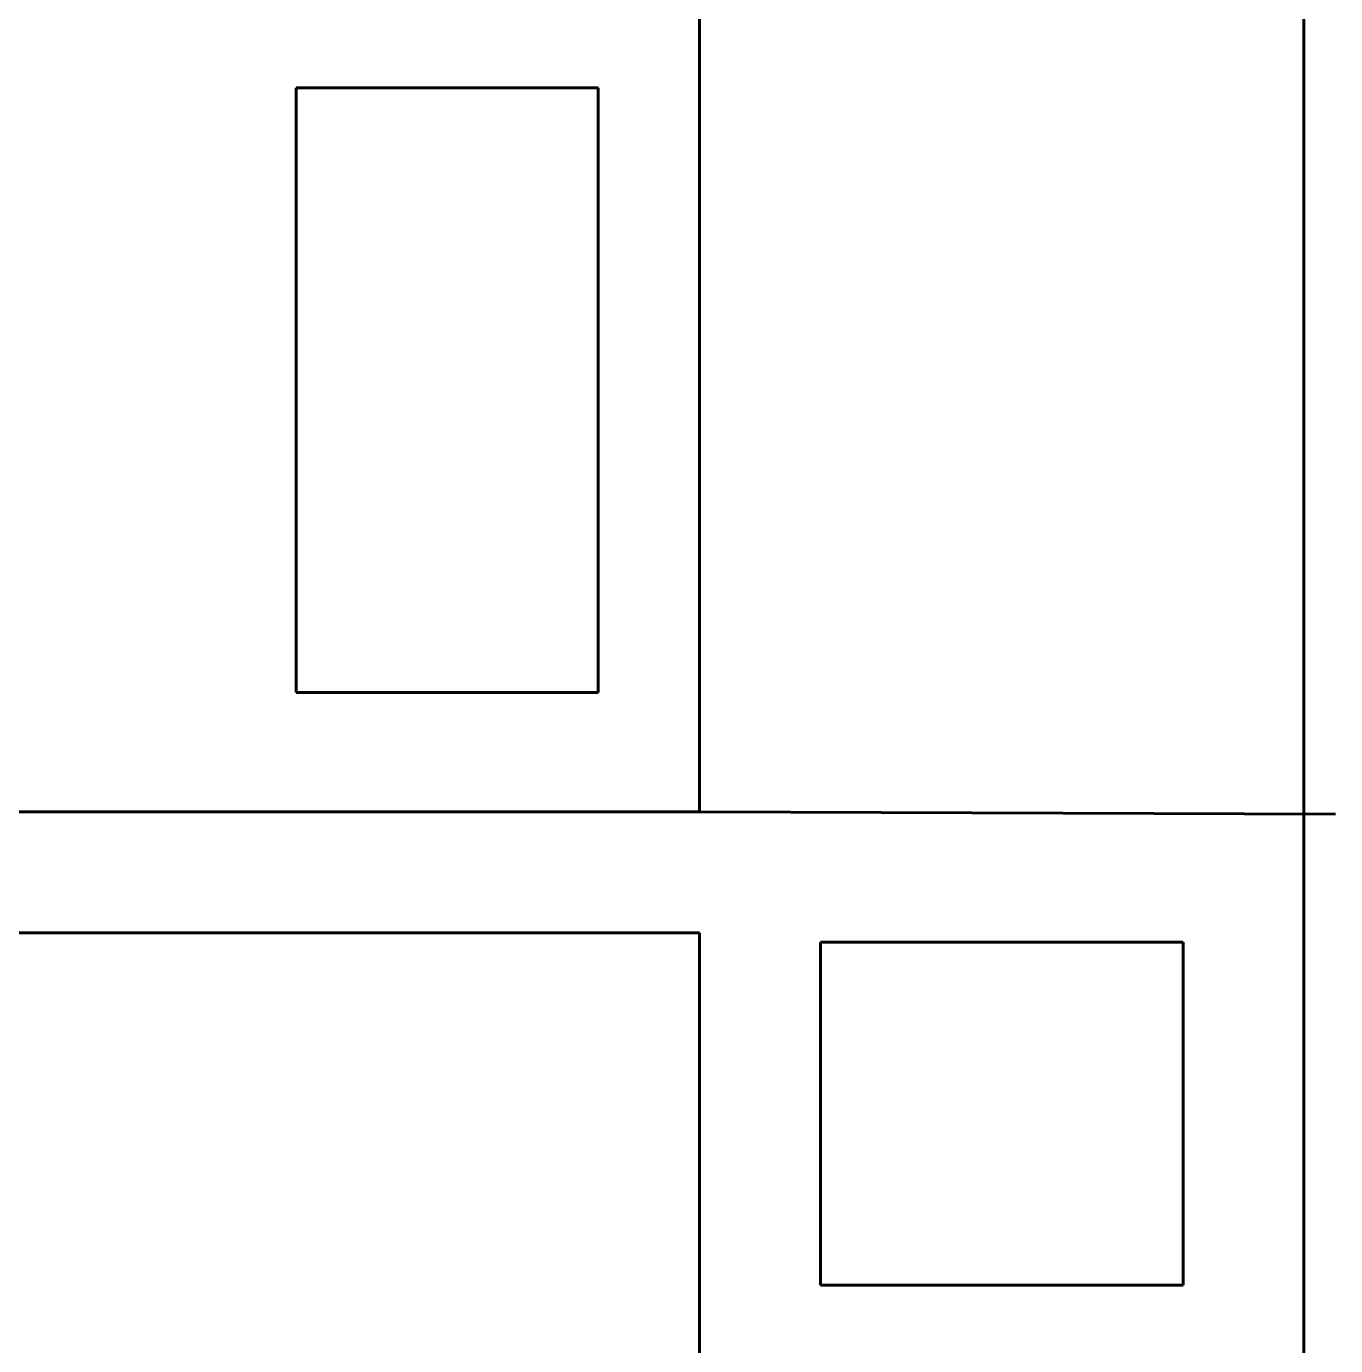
# Model space of a CAD drawing. Extents: x 0 to 297, y 0 to 292.
# Drawn here: x 237.55 to 242.97, y 121.83 to 127.28 of the extents above; entities that cross this region are included whole.
import ezdxf

# ---------------------------------------------------------------- set-up
doc = ezdxf.new("R2010")
doc.units = 0
doc.header["$MEASUREMENT"] = 0
doc.linetypes.add('K5LT_BASIC', pattern=[0])
doc.layers.add('Системный слой', color=7, linetype='Continuous')

# ---------------------------------------------------------------- blocks, each defined once
blk = doc.blocks.new('*U')
at = {"layer": 'Системный слой', "linetype": 'K5LT_BASIC', "lineweight": 60}
for p, q in [((239.9187, 127.0292), (238.6687, 127.0292)), ((238.6687, 127.0292), (238.6687, 124.5292)), ((239.9187, 124.5292), (239.9187, 127.0292)), ((238.6687, 124.5292), (239.9187, 124.5292))]:
    blk.add_line(p, q, dxfattribs=at)

msp = doc.modelspace()

# ---------------------------------------------------------------- linework, layer by layer
at = {"layer": 'Системный слой', "linetype": 'K5LT_BASIC', "lineweight": 60}
for p, q in [((240.337, 131.0358), (240.337, 124.0358)), ((242.8375, 121.5788), (242.8375, 131.0358)), ((226.337, 124.0358), (240.337, 124.0358)), ((240.337, 124.0358), (242.9685, 124.0262)), ((226.337, 123.5358), (240.337, 123.5358)), ((240.337, 123.5358), (240.337, 116.5358)), ((240.8375, 122.0785), (240.8375, 123.497)), ((240.8375, 123.497), (242.3375, 123.497)), ((242.3375, 122.0785), (242.3375, 123.497)), ((242.3375, 122.0785), (240.8375, 122.0785))]:
    msp.add_line(p, q, dxfattribs=at)

# ---------------------------------------------------------------- block references
at = {"layer": 'Системный слой'}
msp.add_blockref('*U', (0, 0), dxfattribs=at)
msp.add_blockref('*U', (0, 0), dxfattribs=at)
msp.add_blockref('*U', (0, 0), dxfattribs=at)
msp.add_blockref('*U', (0, 0), dxfattribs=at)
msp.add_blockref('*U', (0, 0), dxfattribs=at)
msp.add_blockref('*U', (0, 0), dxfattribs=at)
msp.add_blockref('*U', (0, 0), dxfattribs=at)
msp.add_blockref('*U', (0, 0), dxfattribs=at)
msp.add_blockref('*U', (0, 0), dxfattribs=at)
msp.add_blockref('*U', (0, 0), dxfattribs=at)
msp.add_blockref('*U', (0, 0), dxfattribs=at)
msp.add_blockref('*U', (0, 0), dxfattribs=at)
msp.add_blockref('*U', (0, 0), dxfattribs=at)
msp.add_blockref('*U', (0, 0), dxfattribs=at)
msp.add_blockref('*U', (0, 0), dxfattribs=at)
msp.add_blockref('*U', (0, 0), dxfattribs=at)
msp.add_blockref('*U', (0, 0), dxfattribs=at)
msp.add_blockref('*U', (0, 0), dxfattribs=at)
msp.add_blockref('*U', (0, 0), dxfattribs=at)
msp.add_blockref('*U', (0, 0), dxfattribs=at)
msp.add_blockref('*U', (0, 0), dxfattribs=at)
msp.add_blockref('*U', (0, 0), dxfattribs=at)
msp.add_blockref('*U', (0, 0), dxfattribs=at)
msp.add_blockref('*U', (0, 0), dxfattribs=at)
msp.add_blockref('*U', (0, 0), dxfattribs=at)
msp.add_blockref('*U', (0, 0), dxfattribs=at)
msp.add_blockref('*U', (0, 0), dxfattribs=at)
msp.add_blockref('*U', (0, 0), dxfattribs=at)
msp.add_blockref('*U', (0, 0), dxfattribs=at)
msp.add_blockref('*U', (0, 0), dxfattribs=at)
msp.add_blockref('*U', (0, 0), dxfattribs=at)
msp.add_blockref('*U', (0, 0), dxfattribs=at)
msp.add_blockref('*U', (0, 0), dxfattribs=at)
msp.add_blockref('*U', (0, 0), dxfattribs=at)
msp.add_blockref('*U', (0, 0), dxfattribs=at)
msp.add_blockref('*U', (0, 0), dxfattribs=at)
msp.add_blockref('*U', (0, 0), dxfattribs=at)
msp.add_blockref('*U', (0, 0), dxfattribs=at)
msp.add_blockref('*U', (0, 0), dxfattribs=at)
msp.add_blockref('*U', (0, 0), dxfattribs=at)
msp.add_blockref('*U', (0, 0), dxfattribs=at)
msp.add_blockref('*U', (0, 0), dxfattribs=at)
msp.add_blockref('*U', (0, 0), dxfattribs=at)
msp.add_blockref('*U', (0, 0), dxfattribs=at)
msp.add_blockref('*U', (0, 0), dxfattribs=at)
msp.add_blockref('*U', (0, 0), dxfattribs=at)
msp.add_blockref('*U', (0, 0), dxfattribs=at)
msp.add_blockref('*U', (0, 0), dxfattribs=at)
msp.add_blockref('*U', (0, 0), dxfattribs=at)
msp.add_blockref('*U', (0, 0), dxfattribs=at)
msp.add_blockref('*U', (0, 0), dxfattribs=at)
msp.add_blockref('*U', (0, 0), dxfattribs=at)
msp.add_blockref('*U', (0, 0), dxfattribs=at)
msp.add_blockref('*U', (0, 0), dxfattribs=at)
msp.add_blockref('*U', (0, 0), dxfattribs=at)
msp.add_blockref('*U', (0, 0), dxfattribs=at)
msp.add_blockref('*U', (0, 0), dxfattribs=at)
msp.add_blockref('*U', (0, 0), dxfattribs=at)
msp.add_blockref('*U', (0, 0), dxfattribs=at)
msp.add_blockref('*U', (0, 0), dxfattribs=at)
msp.add_blockref('*U', (0, 0), dxfattribs=at)
msp.add_blockref('*U', (0, 0), dxfattribs=at)
msp.add_blockref('*U', (0, 0), dxfattribs=at)
msp.add_blockref('*U', (0, 0), dxfattribs=at)
msp.add_blockref('*U', (0, 0), dxfattribs=at)
msp.add_blockref('*U', (0, 0), dxfattribs=at)
msp.add_blockref('*U', (0, 0), dxfattribs=at)
msp.add_blockref('*U', (0, 0), dxfattribs=at)
msp.add_blockref('*U', (0, 0), dxfattribs=at)
msp.add_blockref('*U', (0, 0), dxfattribs=at)
msp.add_blockref('*U', (0, 0), dxfattribs=at)
msp.add_blockref('*U', (0, 0), dxfattribs=at)
msp.add_blockref('*U', (0, 0), dxfattribs=at)
msp.add_blockref('*U', (0, 0), dxfattribs=at)
msp.add_blockref('*U', (0, 0), dxfattribs=at)
msp.add_blockref('*U', (0, 0), dxfattribs=at)
msp.add_blockref('*U', (0, 0), dxfattribs=at)
msp.add_blockref('*U', (0, 0), dxfattribs=at)
msp.add_blockref('*U', (0, 0), dxfattribs=at)
msp.add_blockref('*U', (0, 0), dxfattribs=at)
msp.add_blockref('*U', (0, 0), dxfattribs=at)
msp.add_blockref('*U', (0, 0), dxfattribs=at)
msp.add_blockref('*U', (0, 0), dxfattribs=at)
msp.add_blockref('*U', (0, 0), dxfattribs=at)
msp.add_blockref('*U', (0, 0), dxfattribs=at)
msp.add_blockref('*U', (0, 0), dxfattribs=at)
msp.add_blockref('*U', (0, 0), dxfattribs=at)
msp.add_blockref('*U', (0, 0), dxfattribs=at)
msp.add_blockref('*U', (0, 0), dxfattribs=at)
msp.add_blockref('*U', (0, 0), dxfattribs=at)
msp.add_blockref('*U', (0, 0), dxfattribs=at)
msp.add_blockref('*U', (0, 0), dxfattribs=at)
msp.add_blockref('*U', (0, 0), dxfattribs=at)
msp.add_blockref('*U', (0, 0), dxfattribs=at)
msp.add_blockref('*U', (0, 0), dxfattribs=at)
msp.add_blockref('*U', (0, 0), dxfattribs=at)
msp.add_blockref('*U', (0, 0), dxfattribs=at)
msp.add_blockref('*U', (0, 0), dxfattribs=at)
msp.add_blockref('*U', (0, 0), dxfattribs=at)
msp.add_blockref('*U', (0, 0), dxfattribs=at)
msp.add_blockref('*U', (0, 0), dxfattribs=at)
msp.add_blockref('*U', (0, 0), dxfattribs=at)
msp.add_blockref('*U', (0, 0), dxfattribs=at)
msp.add_blockref('*U', (0, 0), dxfattribs=at)
msp.add_blockref('*U', (0, 0), dxfattribs=at)
msp.add_blockref('*U', (0, 0), dxfattribs=at)
msp.add_blockref('*U', (0, 0), dxfattribs=at)
msp.add_blockref('*U', (0, 0), dxfattribs=at)
msp.add_blockref('*U', (0, 0), dxfattribs=at)
msp.add_blockref('*U', (0, 0), dxfattribs=at)
msp.add_blockref('*U', (0, 0), dxfattribs=at)
msp.add_blockref('*U', (0, 0), dxfattribs=at)
msp.add_blockref('*U', (0, 0), dxfattribs=at)
msp.add_blockref('*U', (0, 0), dxfattribs=at)
msp.add_blockref('*U', (0, 0), dxfattribs=at)
msp.add_blockref('*U', (0, 0), dxfattribs=at)
msp.add_blockref('*U', (0, 0), dxfattribs=at)
msp.add_blockref('*U', (0, 0), dxfattribs=at)
msp.add_blockref('*U', (0, 0), dxfattribs=at)
msp.add_blockref('*U', (0, 0), dxfattribs=at)
msp.add_blockref('*U', (0, 0), dxfattribs=at)
msp.add_blockref('*U', (0, 0), dxfattribs=at)
msp.add_blockref('*U', (0, 0), dxfattribs=at)
msp.add_blockref('*U', (0, 0), dxfattribs=at)
msp.add_blockref('*U', (0, 0), dxfattribs=at)
msp.add_blockref('*U', (0, 0), dxfattribs=at)
msp.add_blockref('*U', (0, 0), dxfattribs=at)
msp.add_blockref('*U', (0, 0), dxfattribs=at)
msp.add_blockref('*U', (0, 0), dxfattribs=at)
msp.add_blockref('*U', (0, 0), dxfattribs=at)
msp.add_blockref('*U', (0, 0), dxfattribs=at)
msp.add_blockref('*U', (0, 0), dxfattribs=at)
msp.add_blockref('*U', (0, 0), dxfattribs=at)
msp.add_blockref('*U', (0, 0), dxfattribs=at)
msp.add_blockref('*U', (0, 0), dxfattribs=at)
msp.add_blockref('*U', (0, 0), dxfattribs=at)
msp.add_blockref('*U', (0, 0), dxfattribs=at)
msp.add_blockref('*U', (0, 0), dxfattribs=at)
msp.add_blockref('*U', (0, 0), dxfattribs=at)
msp.add_blockref('*U', (0, 0), dxfattribs=at)
msp.add_blockref('*U', (0, 0), dxfattribs=at)
msp.add_blockref('*U', (0, 0), dxfattribs=at)
msp.add_blockref('*U', (0, 0), dxfattribs=at)
msp.add_blockref('*U', (0, 0), dxfattribs=at)
msp.add_blockref('*U', (0, 0), dxfattribs=at)
msp.add_blockref('*U', (0, 0), dxfattribs=at)
msp.add_blockref('*U', (0, 0), dxfattribs=at)
msp.add_blockref('*U', (0, 0), dxfattribs=at)
msp.add_blockref('*U', (0, 0), dxfattribs=at)
msp.add_blockref('*U', (0, 0), dxfattribs=at)
msp.add_blockref('*U', (0, 0), dxfattribs=at)
msp.add_blockref('*U', (0, 0), dxfattribs=at)
msp.add_blockref('*U', (0, 0), dxfattribs=at)
msp.add_blockref('*U', (0, 0), dxfattribs=at)
msp.add_blockref('*U', (0, 0), dxfattribs=at)
msp.add_blockref('*U', (0, 0), dxfattribs=at)
msp.add_blockref('*U', (0, 0), dxfattribs=at)
msp.add_blockref('*U', (0, 0), dxfattribs=at)
msp.add_blockref('*U', (0, 0), dxfattribs=at)
msp.add_blockref('*U', (0, 0), dxfattribs=at)
msp.add_blockref('*U', (0, 0), dxfattribs=at)
msp.add_blockref('*U', (0, 0), dxfattribs=at)
msp.add_blockref('*U', (0, 0), dxfattribs=at)
msp.add_blockref('*U', (0, 0), dxfattribs=at)
msp.add_blockref('*U', (0, 0), dxfattribs=at)
msp.add_blockref('*U', (0, 0), dxfattribs=at)
msp.add_blockref('*U', (0, 0), dxfattribs=at)
msp.add_blockref('*U', (0, 0), dxfattribs=at)
msp.add_blockref('*U', (0, 0), dxfattribs=at)
msp.add_blockref('*U', (0, 0), dxfattribs=at)
msp.add_blockref('*U', (0, 0), dxfattribs=at)
msp.add_blockref('*U', (0, 0), dxfattribs=at)
msp.add_blockref('*U', (0, 0), dxfattribs=at)
msp.add_blockref('*U', (0, 0), dxfattribs=at)
msp.add_blockref('*U', (0, 0), dxfattribs=at)
msp.add_blockref('*U', (0, 0), dxfattribs=at)
msp.add_blockref('*U', (0, 0), dxfattribs=at)
msp.add_blockref('*U', (0, 0), dxfattribs=at)
msp.add_blockref('*U', (0, 0), dxfattribs=at)
msp.add_blockref('*U', (0, 0), dxfattribs=at)
msp.add_blockref('*U', (0, 0), dxfattribs=at)
msp.add_blockref('*U', (0, 0), dxfattribs=at)
msp.add_blockref('*U', (0, 0), dxfattribs=at)
msp.add_blockref('*U', (0, 0), dxfattribs=at)
msp.add_blockref('*U', (0, 0), dxfattribs=at)
msp.add_blockref('*U', (0, 0), dxfattribs=at)
msp.add_blockref('*U', (0, 0), dxfattribs=at)
msp.add_blockref('*U', (0, 0), dxfattribs=at)
msp.add_blockref('*U', (0, 0), dxfattribs=at)
msp.add_blockref('*U', (0, 0), dxfattribs=at)
msp.add_blockref('*U', (0, 0), dxfattribs=at)
msp.add_blockref('*U', (0, 0), dxfattribs=at)
msp.add_blockref('*U', (0, 0), dxfattribs=at)
msp.add_blockref('*U', (0, 0), dxfattribs=at)
msp.add_blockref('*U', (0, 0), dxfattribs=at)
msp.add_blockref('*U', (0, 0), dxfattribs=at)
msp.add_blockref('*U', (0, 0), dxfattribs=at)
msp.add_blockref('*U', (0, 0), dxfattribs=at)
msp.add_blockref('*U', (0, 0), dxfattribs=at)
msp.add_blockref('*U', (0, 0), dxfattribs=at)
msp.add_blockref('*U', (0, 0), dxfattribs=at)
msp.add_blockref('*U', (0, 0), dxfattribs=at)
msp.add_blockref('*U', (0, 0), dxfattribs=at)
msp.add_blockref('*U', (0, 0), dxfattribs=at)
msp.add_blockref('*U', (0, 0), dxfattribs=at)
msp.add_blockref('*U', (0, 0), dxfattribs=at)
msp.add_blockref('*U', (0, 0), dxfattribs=at)
msp.add_blockref('*U', (0, 0), dxfattribs=at)
msp.add_blockref('*U', (0, 0), dxfattribs=at)
msp.add_blockref('*U', (0, 0), dxfattribs=at)
msp.add_blockref('*U', (0, 0), dxfattribs=at)
msp.add_blockref('*U', (0, 0), dxfattribs=at)
msp.add_blockref('*U', (0, 0), dxfattribs=at)
msp.add_blockref('*U', (0, 0), dxfattribs=at)
msp.add_blockref('*U', (0, 0), dxfattribs=at)
msp.add_blockref('*U', (0, 0), dxfattribs=at)
msp.add_blockref('*U', (0, 0), dxfattribs=at)
msp.add_blockref('*U', (0, 0), dxfattribs=at)
msp.add_blockref('*U', (0, 0), dxfattribs=at)
msp.add_blockref('*U', (0, 0), dxfattribs=at)
msp.add_blockref('*U', (0, 0), dxfattribs=at)
msp.add_blockref('*U', (0, 0), dxfattribs=at)
msp.add_blockref('*U', (0, 0), dxfattribs=at)
msp.add_blockref('*U', (0, 0), dxfattribs=at)
msp.add_blockref('*U', (0, 0), dxfattribs=at)
msp.add_blockref('*U', (0, 0), dxfattribs=at)
msp.add_blockref('*U', (0, 0), dxfattribs=at)
msp.add_blockref('*U', (0, 0), dxfattribs=at)
msp.add_blockref('*U', (0, 0), dxfattribs=at)
msp.add_blockref('*U', (0, 0), dxfattribs=at)
msp.add_blockref('*U', (0, 0), dxfattribs=at)
msp.add_blockref('*U', (0, 0), dxfattribs=at)
msp.add_blockref('*U', (0, 0), dxfattribs=at)
msp.add_blockref('*U', (0, 0), dxfattribs=at)
msp.add_blockref('*U', (0, 0), dxfattribs=at)
msp.add_blockref('*U', (0, 0), dxfattribs=at)
msp.add_blockref('*U', (0, 0), dxfattribs=at)
msp.add_blockref('*U', (0, 0), dxfattribs=at)
msp.add_blockref('*U', (0, 0), dxfattribs=at)
msp.add_blockref('*U', (0, 0), dxfattribs=at)
msp.add_blockref('*U', (0, 0), dxfattribs=at)
msp.add_blockref('*U', (0, 0), dxfattribs=at)
msp.add_blockref('*U', (0, 0), dxfattribs=at)
msp.add_blockref('*U', (0, 0), dxfattribs=at)
msp.add_blockref('*U', (0, 0), dxfattribs=at)
msp.add_blockref('*U', (0, 0), dxfattribs=at)
msp.add_blockref('*U', (0, 0), dxfattribs=at)
msp.add_blockref('*U', (0, 0), dxfattribs=at)
msp.add_blockref('*U', (0, 0), dxfattribs=at)
msp.add_blockref('*U', (0, 0), dxfattribs=at)
msp.add_blockref('*U', (0, 0), dxfattribs=at)
msp.add_blockref('*U', (0, 0), dxfattribs=at)
msp.add_blockref('*U', (0, 0), dxfattribs=at)
msp.add_blockref('*U', (0, 0), dxfattribs=at)
msp.add_blockref('*U', (0, 0), dxfattribs=at)
msp.add_blockref('*U', (0, 0), dxfattribs=at)
msp.add_blockref('*U', (0, 0), dxfattribs=at)
msp.add_blockref('*U', (0, 0), dxfattribs=at)
msp.add_blockref('*U', (0, 0), dxfattribs=at)
msp.add_blockref('*U', (0, 0), dxfattribs=at)
msp.add_blockref('*U', (0, 0), dxfattribs=at)
msp.add_blockref('*U', (0, 0), dxfattribs=at)
msp.add_blockref('*U', (0, 0), dxfattribs=at)
msp.add_blockref('*U', (0, 0), dxfattribs=at)
msp.add_blockref('*U', (0, 0), dxfattribs=at)
msp.add_blockref('*U', (0, 0), dxfattribs=at)
msp.add_blockref('*U', (0, 0), dxfattribs=at)
msp.add_blockref('*U', (0, 0), dxfattribs=at)
msp.add_blockref('*U', (0, 0), dxfattribs=at)
msp.add_blockref('*U', (0, 0), dxfattribs=at)
msp.add_blockref('*U', (0, 0), dxfattribs=at)
msp.add_blockref('*U', (0, 0), dxfattribs=at)
msp.add_blockref('*U', (0, 0), dxfattribs=at)
msp.add_blockref('*U', (0, 0), dxfattribs=at)
msp.add_blockref('*U', (0, 0), dxfattribs=at)
msp.add_blockref('*U', (0, 0), dxfattribs=at)
msp.add_blockref('*U', (0, 0), dxfattribs=at)
msp.add_blockref('*U', (0, 0), dxfattribs=at)
msp.add_blockref('*U', (0, 0), dxfattribs=at)
msp.add_blockref('*U', (0, 0), dxfattribs=at)
msp.add_blockref('*U', (0, 0), dxfattribs=at)
msp.add_blockref('*U', (0, 0), dxfattribs=at)
msp.add_blockref('*U', (0, 0), dxfattribs=at)
msp.add_blockref('*U', (0, 0), dxfattribs=at)
msp.add_blockref('*U', (0, 0), dxfattribs=at)
msp.add_blockref('*U', (0, 0), dxfattribs=at)
msp.add_blockref('*U', (0, 0), dxfattribs=at)
msp.add_blockref('*U', (0, 0), dxfattribs=at)
msp.add_blockref('*U', (0, 0), dxfattribs=at)
msp.add_blockref('*U', (0, 0), dxfattribs=at)
msp.add_blockref('*U', (0, 0), dxfattribs=at)
msp.add_blockref('*U', (0, 0), dxfattribs=at)
msp.add_blockref('*U', (0, 0), dxfattribs=at)
msp.add_blockref('*U', (0, 0), dxfattribs=at)
msp.add_blockref('*U', (0, 0), dxfattribs=at)
msp.add_blockref('*U', (0, 0), dxfattribs=at)
msp.add_blockref('*U', (0, 0), dxfattribs=at)
msp.add_blockref('*U', (0, 0), dxfattribs=at)
msp.add_blockref('*U', (0, 0), dxfattribs=at)
msp.add_blockref('*U', (0, 0), dxfattribs=at)
msp.add_blockref('*U', (0, 0), dxfattribs=at)
msp.add_blockref('*U', (0, 0), dxfattribs=at)
msp.add_blockref('*U', (0, 0), dxfattribs=at)
msp.add_blockref('*U', (0, 0), dxfattribs=at)
msp.add_blockref('*U', (0, 0), dxfattribs=at)
msp.add_blockref('*U', (0, 0), dxfattribs=at)
msp.add_blockref('*U', (0, 0), dxfattribs=at)
msp.add_blockref('*U', (0, 0), dxfattribs=at)
msp.add_blockref('*U', (0, 0), dxfattribs=at)
msp.add_blockref('*U', (0, 0), dxfattribs=at)
msp.add_blockref('*U', (0, 0), dxfattribs=at)
msp.add_blockref('*U', (0, 0), dxfattribs=at)
msp.add_blockref('*U', (0, 0), dxfattribs=at)
msp.add_blockref('*U', (0, 0), dxfattribs=at)
msp.add_blockref('*U', (0, 0), dxfattribs=at)
msp.add_blockref('*U', (0, 0), dxfattribs=at)
msp.add_blockref('*U', (0, 0), dxfattribs=at)
msp.add_blockref('*U', (0, 0), dxfattribs=at)
msp.add_blockref('*U', (0, 0), dxfattribs=at)
msp.add_blockref('*U', (0, 0), dxfattribs=at)
msp.add_blockref('*U', (0, 0), dxfattribs=at)
msp.add_blockref('*U', (0, 0), dxfattribs=at)
msp.add_blockref('*U', (0, 0), dxfattribs=at)
msp.add_blockref('*U', (0, 0), dxfattribs=at)
msp.add_blockref('*U', (0, 0), dxfattribs=at)
msp.add_blockref('*U', (0, 0), dxfattribs=at)
msp.add_blockref('*U', (0, 0), dxfattribs=at)
msp.add_blockref('*U', (0, 0), dxfattribs=at)
msp.add_blockref('*U', (0, 0), dxfattribs=at)
msp.add_blockref('*U', (0, 0), dxfattribs=at)
msp.add_blockref('*U', (0, 0), dxfattribs=at)
msp.add_blockref('*U', (0, 0), dxfattribs=at)
msp.add_blockref('*U', (0, 0), dxfattribs=at)
msp.add_blockref('*U', (0, 0), dxfattribs=at)
msp.add_blockref('*U', (0, 0), dxfattribs=at)
msp.add_blockref('*U', (0, 0), dxfattribs=at)
msp.add_blockref('*U', (0, 0), dxfattribs=at)
msp.add_blockref('*U', (0, 0), dxfattribs=at)
msp.add_blockref('*U', (0, 0), dxfattribs=at)
msp.add_blockref('*U', (0, 0), dxfattribs=at)
msp.add_blockref('*U', (0, 0), dxfattribs=at)
msp.add_blockref('*U', (0, 0), dxfattribs=at)
msp.add_blockref('*U', (0, 0), dxfattribs=at)
msp.add_blockref('*U', (0, 0), dxfattribs=at)
msp.add_blockref('*U', (0, 0), dxfattribs=at)
msp.add_blockref('*U', (0, 0), dxfattribs=at)
msp.add_blockref('*U', (0, 0), dxfattribs=at)
msp.add_blockref('*U', (0, 0), dxfattribs=at)
msp.add_blockref('*U', (0, 0), dxfattribs=at)
msp.add_blockref('*U', (0, 0), dxfattribs=at)
msp.add_blockref('*U', (0, 0), dxfattribs=at)
msp.add_blockref('*U', (0, 0), dxfattribs=at)
msp.add_blockref('*U', (0, 0), dxfattribs=at)
msp.add_blockref('*U', (0, 0), dxfattribs=at)
msp.add_blockref('*U', (0, 0), dxfattribs=at)
msp.add_blockref('*U', (0, 0), dxfattribs=at)
msp.add_blockref('*U', (0, 0), dxfattribs=at)
msp.add_blockref('*U', (0, 0), dxfattribs=at)
msp.add_blockref('*U', (0, 0), dxfattribs=at)
msp.add_blockref('*U', (0, 0), dxfattribs=at)
msp.add_blockref('*U', (0, 0), dxfattribs=at)
msp.add_blockref('*U', (0, 0), dxfattribs=at)
msp.add_blockref('*U', (0, 0), dxfattribs=at)
msp.add_blockref('*U', (0, 0), dxfattribs=at)
msp.add_blockref('*U', (0, 0), dxfattribs=at)
msp.add_blockref('*U', (0, 0), dxfattribs=at)
msp.add_blockref('*U', (0, 0), dxfattribs=at)
msp.add_blockref('*U', (0, 0), dxfattribs=at)
msp.add_blockref('*U', (0, 0), dxfattribs=at)
msp.add_blockref('*U', (0, 0), dxfattribs=at)
msp.add_blockref('*U', (0, 0), dxfattribs=at)
msp.add_blockref('*U', (0, 0), dxfattribs=at)
msp.add_blockref('*U', (0, 0), dxfattribs=at)
msp.add_blockref('*U', (0, 0), dxfattribs=at)
msp.add_blockref('*U', (0, 0), dxfattribs=at)
msp.add_blockref('*U', (0, 0), dxfattribs=at)
msp.add_blockref('*U', (0, 0), dxfattribs=at)
msp.add_blockref('*U', (0, 0), dxfattribs=at)
msp.add_blockref('*U', (0, 0), dxfattribs=at)
msp.add_blockref('*U', (0, 0), dxfattribs=at)
msp.add_blockref('*U', (0, 0), dxfattribs=at)
msp.add_blockref('*U', (0, 0), dxfattribs=at)
msp.add_blockref('*U', (0, 0), dxfattribs=at)
msp.add_blockref('*U', (0, 0), dxfattribs=at)
msp.add_blockref('*U', (0, 0), dxfattribs=at)
msp.add_blockref('*U', (0, 0), dxfattribs=at)
msp.add_blockref('*U', (0, 0), dxfattribs=at)
msp.add_blockref('*U', (0, 0), dxfattribs=at)
msp.add_blockref('*U', (0, 0), dxfattribs=at)
msp.add_blockref('*U', (0, 0), dxfattribs=at)
msp.add_blockref('*U', (0, 0), dxfattribs=at)
msp.add_blockref('*U', (0, 0), dxfattribs=at)
msp.add_blockref('*U', (0, 0), dxfattribs=at)
msp.add_blockref('*U', (0, 0), dxfattribs=at)
msp.add_blockref('*U', (0, 0), dxfattribs=at)
msp.add_blockref('*U', (0, 0), dxfattribs=at)
msp.add_blockref('*U', (0, 0), dxfattribs=at)
msp.add_blockref('*U', (0, 0), dxfattribs=at)
msp.add_blockref('*U', (0, 0), dxfattribs=at)
msp.add_blockref('*U', (0, 0), dxfattribs=at)
msp.add_blockref('*U', (0, 0), dxfattribs=at)
msp.add_blockref('*U', (0, 0), dxfattribs=at)
msp.add_blockref('*U', (0, 0), dxfattribs=at)
msp.add_blockref('*U', (0, 0), dxfattribs=at)
msp.add_blockref('*U', (0, 0), dxfattribs=at)
msp.add_blockref('*U', (0, 0), dxfattribs=at)
msp.add_blockref('*U', (0, 0), dxfattribs=at)
msp.add_blockref('*U', (0, 0), dxfattribs=at)
msp.add_blockref('*U', (0, 0), dxfattribs=at)
msp.add_blockref('*U', (0, 0), dxfattribs=at)
msp.add_blockref('*U', (0, 0), dxfattribs=at)
msp.add_blockref('*U', (0, 0), dxfattribs=at)
msp.add_blockref('*U', (0, 0), dxfattribs=at)
msp.add_blockref('*U', (0, 0), dxfattribs=at)
msp.add_blockref('*U', (0, 0), dxfattribs=at)
msp.add_blockref('*U', (0, 0), dxfattribs=at)
msp.add_blockref('*U', (0, 0), dxfattribs=at)
msp.add_blockref('*U', (0, 0), dxfattribs=at)
msp.add_blockref('*U', (0, 0), dxfattribs=at)
msp.add_blockref('*U', (0, 0), dxfattribs=at)
msp.add_blockref('*U', (0, 0), dxfattribs=at)

doc.saveas('drawing.dxf')
